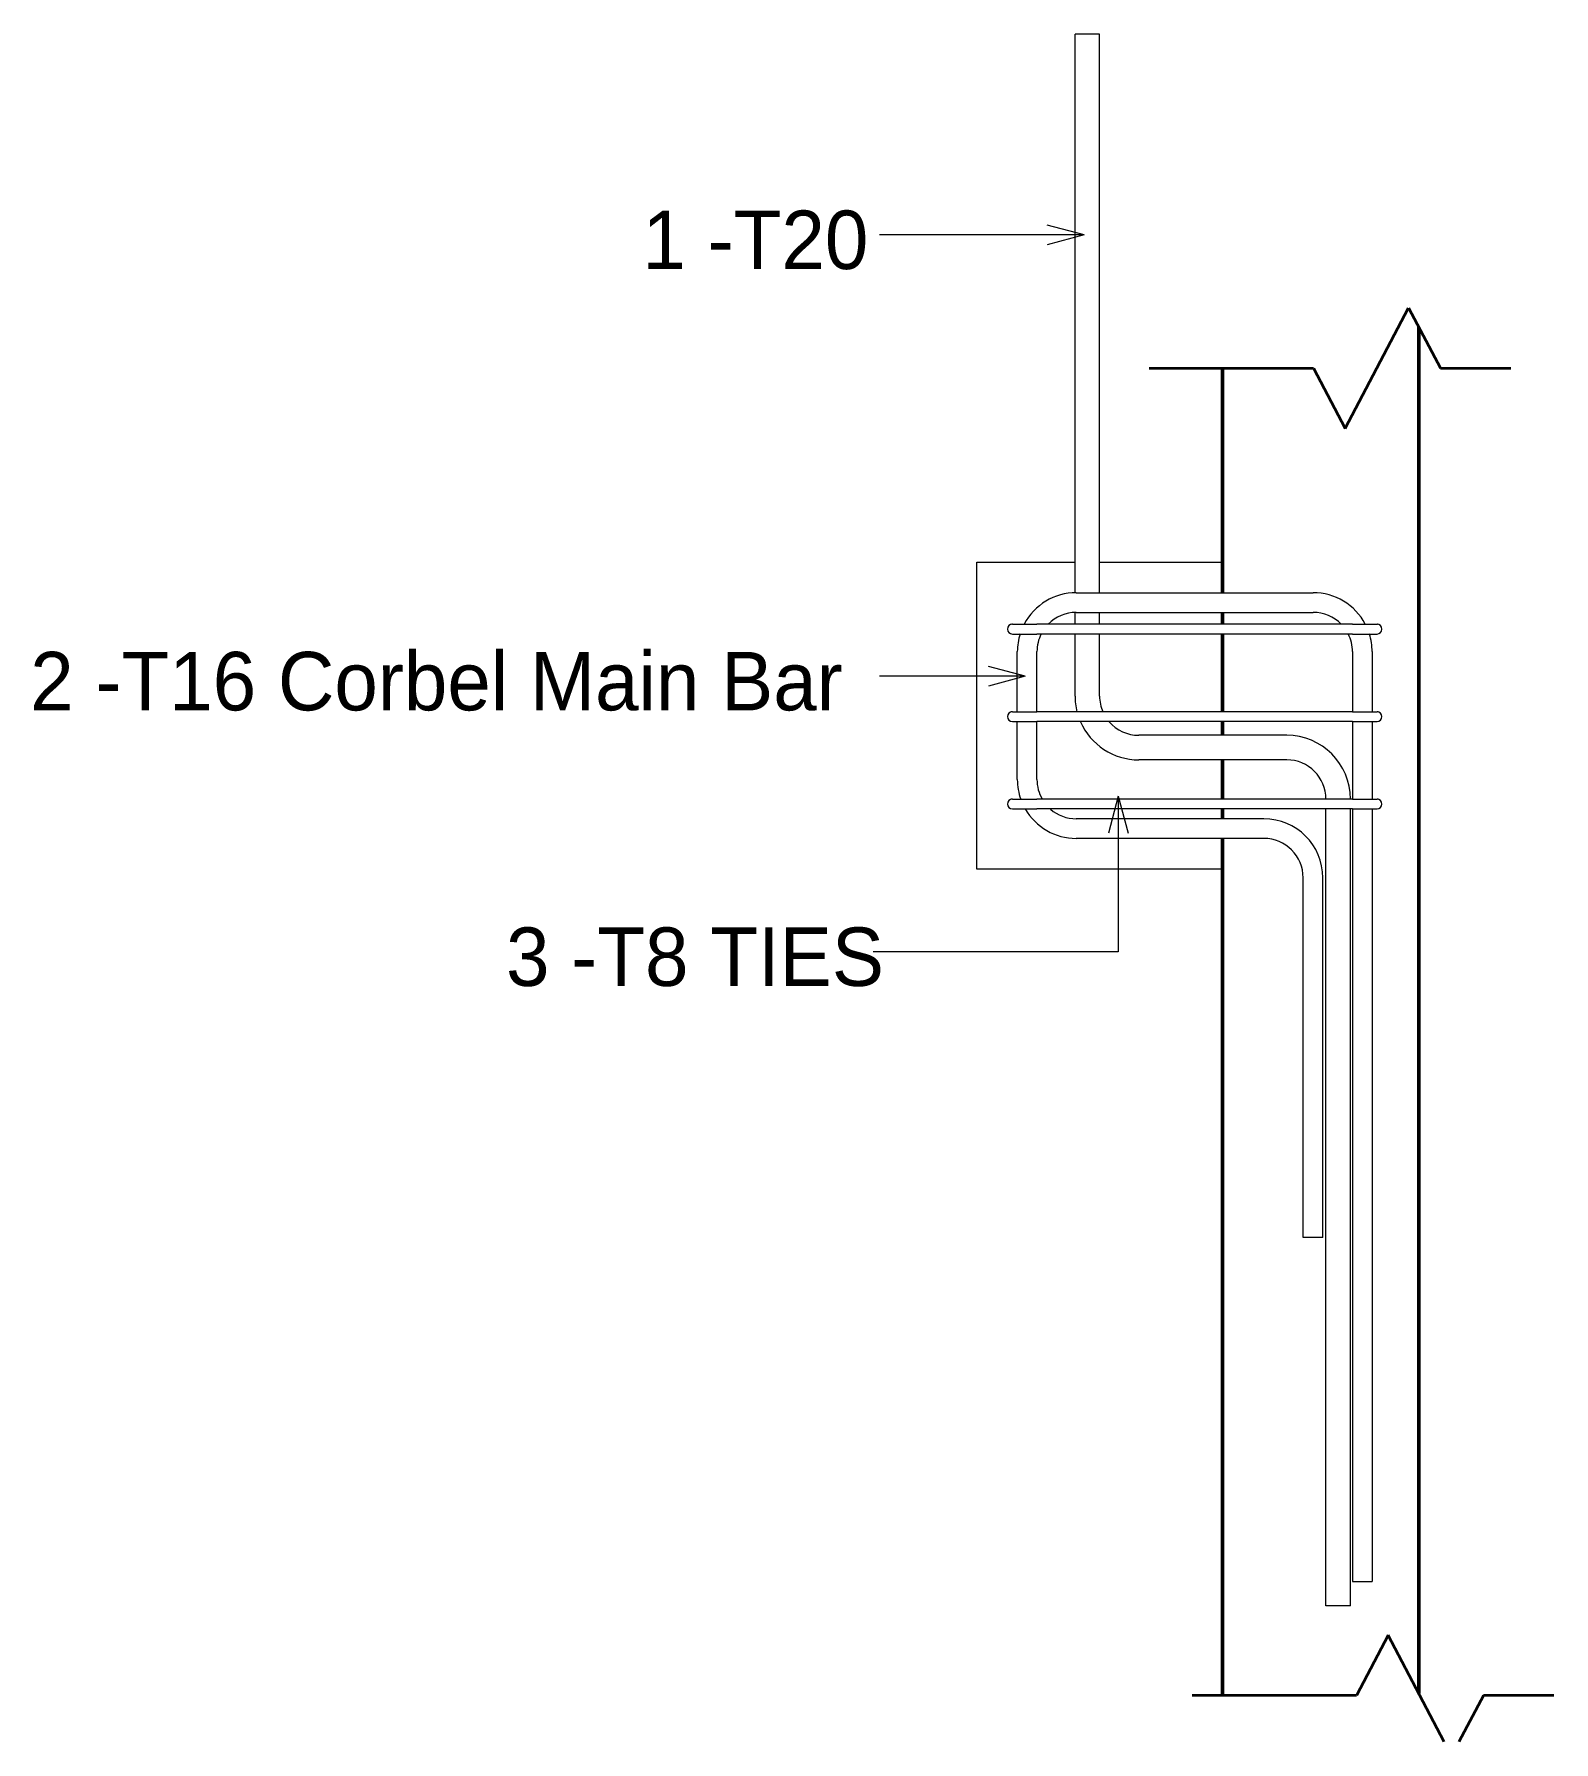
# Model space of a CAD drawing. Header units: millimetres. Extents: x -6138 to 17183, y 2886 to 77066.
# Drawn here: x 15945 to 17183, y 4769 to 6160 of the extents above.
import ezdxf

# ---------------------------------------------------------------- set-up
doc = ezdxf.new("R2010")
doc.units = ezdxf.units.MM
for name, color, linetype, lineweight in [('A-DETL-GENF', 92, 'Continuous', 18), ('A-DETL-MEDM', 33, 'Continuous', 35), ('A-WALL', 113, 'Continuous', 25), ('S-BEAM', 12, 'Continuous', 18), ('S-RBAR', 171, 'Continuous', 18), ('S-RBAR-IDEN', 171, 'Continuous', 9)]:
    doc.layers.add(name, color=color, linetype=linetype, lineweight=lineweight)
doc.styles.add('Nirmala UI_1', font='Nirmala.ttf', dxfattribs={"height": 47.625})

# ---------------------------------------------------------------- blocks, each defined once
blk = doc.blocks.new('M_Break Line - M_Break Line-5416970-Detail 1')
at = {"layer": 'A-DETL-MEDM'}
for p, q in [((76768, 4856), (76742.2, 4806.8)), ((76813.8, 4769.1), (76768, 4856)), ((76742.2, 4806.8), (76608.4, 4806.8)), ((76845.7, 4806.8), (76825.8, 4769.1)), ((76903.1, 4806.8), (76845.7, 4806.8))]:
    blk.add_line(p, q, dxfattribs=at)
blk = doc.blocks.new('M_Break Line - M_Break Line-5417060-Detail 1')
at = {"layer": 'A-DETL-MEDM'}
for p, q in [((76733, 5838.5), (76784.8, 5936.8)), ((76784.8, 5936.8), (76810.7, 5887.7)), ((76573.4, 5887.7), (76707.2, 5887.7)), ((76707.2, 5887.7), (76733, 5838.5)), ((76810.7, 5887.7), (76868.1, 5887.7))]:
    blk.add_line(p, q, dxfattribs=at)

msp = doc.modelspace()

# ---------------------------------------------------------------- linework, layer by layer
at = {"layer": 'A-WALL', "lineweight": 50}
for p, q in [((17073.27748, 4808.50807), (17073.27748, 5921.18436)), ((16913.27748, 5887.66882), (16913.27748, 5704.88069)), ((16913.27748, 5688.88069), (16913.27748, 5679.23389)), ((16913.27748, 5671.23389), (16913.27748, 5607.99344)), ((16913.27748, 5599.99344), (16913.27748, 5588.76338)), ((16913.27748, 5568.76338), (16913.27748, 5536.75299)), ((16913.27748, 5528.75299), (16913.27748, 5520.75)), ((16913.27748, 5504.75), (16913.27748, 4806.83118))]:
    msp.add_line(p, q, dxfattribs=at)
at = {"layer": 'S-BEAM'}
for p, q in [((16713.27748, 5479.75), (16713.27748, 5729.75)), ((16713.27748, 5729.75), (16793.27748, 5729.75)), ((16813.27748, 5729.75), (16913.27748, 5729.75)), ((16913.27748, 5479.75), (16713.27748, 5479.75))]:
    msp.add_line(p, q, dxfattribs=at)
at = {"layer": 'S-RBAR'}
for p, q in [((16813.27748, 6159.75), (16793.27748, 6159.75)), ((16793.27748, 5704.74904), (16793.27748, 6159.75)), ((16813.27748, 5704.88069), (16813.27748, 6159.75)), ((16794.27748, 5704.88069), (16987.27748, 5704.88069)), ((16793.27748, 5679.23389), (16793.27748, 5688.74904)), ((16794.27748, 5688.88069), (16987.27748, 5688.88069)), ((16813.27748, 5679.23389), (16813.27748, 5688.88069)), ((16742.27748, 5679.23389), (16762.27748, 5679.23389)), ((17019.27748, 5679.23389), (16762.27748, 5679.23389)), ((17019.27748, 5679.23389), (17039.27748, 5679.23389)), ((16742.27748, 5671.23389), (16762.27748, 5671.23389)), ((17019.27748, 5671.23389), (16762.27748, 5671.23389)), ((16793.27748, 5620.76338), (16793.27748, 5671.23389)), ((16813.27748, 5620.76338), (16813.27748, 5671.23389)), ((17019.27748, 5671.23389), (17039.27748, 5671.23389)), ((16746.27748, 5607.99344), (16746.27748, 5656.88069)), ((16762.27748, 5607.99344), (16762.27748, 5656.88069)), ((17019.27748, 5656.88069), (17019.27748, 5607.99344)), ((17035.27748, 5656.88069), (17035.27748, 5607.99344)), ((16742.27748, 5607.99344), (16762.27748, 5607.99344)), ((17019.27748, 5607.99344), (16762.27748, 5607.99344)), ((17019.27748, 5607.99344), (17039.27748, 5607.99344)), ((16742.27748, 5599.99344), (16762.27748, 5599.99344)), ((16746.27748, 5552.75), (16746.27748, 5599.99344)), ((16762.27748, 5552.75), (16762.27748, 5599.99344)), ((17019.27748, 5599.99344), (16762.27748, 5599.99344)), ((17019.27748, 5599.99344), (17019.27748, 5536.75299)), ((17019.27748, 5599.99344), (17039.27748, 5599.99344)), ((17035.27748, 5599.99344), (17035.27748, 5536.75299)), ((16965.69256, 5588.76338), (16845.27748, 5588.76338)), ((16965.69256, 5568.76338), (16845.27748, 5568.76338)), ((16742.27748, 5536.75299), (16762.27748, 5536.75299)), ((17019.27748, 5536.75299), (16762.27748, 5536.75299)), ((17019.27748, 5536.75299), (17039.27748, 5536.75299)), ((16742.27748, 5528.75299), (16762.27748, 5528.75299)), ((17019.27748, 5528.75299), (16762.27748, 5528.75299)), ((16997.69256, 4879.75), (16997.69256, 5528.75299)), ((17017.69256, 4879.75), (17017.69256, 5528.75299)), ((17019.27748, 5528.75299), (17019.27748, 4899.75)), ((17019.27748, 5528.75299), (17039.27748, 5528.75299)), ((17035.27748, 5528.75299), (17035.27748, 4899.75)), ((16947.11713, 5520.75), (16794.27748, 5520.75)), ((16947.11713, 5504.75), (16794.27748, 5504.75)), ((16979.11713, 5179.75), (16979.11713, 5472.75)), ((16995.11713, 5179.75), (16995.11713, 5472.75)), ((16995.11713, 5179.75), (16979.11713, 5179.75)), ((17019.27748, 4899.75), (17035.27748, 4899.75)), ((17017.69256, 4879.75), (16997.69256, 4879.75))]:
    msp.add_line(p, q, dxfattribs=at)
for centre, radius, start, end in [((16794.27748, 5656.88069), 48, 90, 152.13377863), ((16987.27748, 5656.88069), 48, 27.86622137, 90), ((16794.27748, 5656.88069), 32, 90, 135.62065505), ((16987.27748, 5656.88069), 32, 44.37934495, 90), ((16742.27748, 5675.23389), 4, 90, 270), ((16742.27748, 5675.23389), 4, 90, 105), ((17039.27748, 5675.23389), 4, 75, 90), ((17039.27748, 5675.23389), 4, 270, 90), ((17039.27748, 5675.23389), 4, 75, 90), ((16794.27748, 5656.88069), 48, 162.49943956, 180), ((16794.27748, 5656.88069), 32, 153.20066795, 180), ((16987.27748, 5656.88069), 32, 0, 26.79933205), ((16987.27748, 5656.88069), 48, 360, 17.50056044), ((16845.27748, 5620.76338), 52, 180, 194.23247502), ((16845.27748, 5620.76338), 32, 180, 203.72217362), ((16742.27748, 5603.99344), 4, 90, 270), ((16742.27748, 5603.99344), 4, 90, 105), ((17039.27748, 5603.99344), 4, 75, 90), ((17039.27748, 5603.99344), 4, 270, 90), ((17039.27748, 5603.99344), 4, 75, 90), ((16845.27748, 5620.76338), 52, 203.74464663, 270), ((16845.27748, 5620.76338), 32, 220.79591806, 270), ((16965.69256, 5536.76338), 52, 360, 90), ((16965.69256, 5536.76338), 32, 0, 90), ((16794.27748, 5552.75), 48, 180, 199.63046549), ((16794.27748, 5552.75), 32, 180, 209.99418962), ((16742.27748, 5532.75299), 4, 90, 270), ((16742.27748, 5532.75299), 4, 90, 105), ((17039.27748, 5532.75299), 4, 75, 90), ((17039.27748, 5532.75299), 4, 270, 90), ((17039.27748, 5532.75299), 4, 75, 90), ((16794.27748, 5552.75), 48, 210, 270), ((16794.27748, 5552.75), 32, 229.03978412, 270), ((16947.11713, 5472.75), 48, 360, 90), ((16947.11713, 5472.75), 32, 0, 90)]:
    msp.add_arc(centre, radius, start, end, dxfattribs=at)
at = {"layer": 'S-RBAR-IDEN'}
for p, q in [((16800.64291, 5996.21648), (16634.07945, 5996.21648)), ((16800.64291, 5996.21648), (16770.64291, 6004.25495)), ((16800.64291, 5996.21648), (16770.64291, 5988.178)), ((16752.75446, 5636.80753), (16633.97945, 5636.80753)), ((16752.75446, 5636.80753), (16722.75446, 5644.846)), ((16752.75446, 5636.80753), (16722.75446, 5628.76905)), ((16828.54088, 5539.13006), (16820.5024, 5509.13006)), ((16828.54088, 5539.13006), (16836.57935, 5509.13006)), ((16828.54088, 5539.13006), (16828.54088, 5412.40019)), ((16828.54088, 5412.40019), (16628.77945, 5412.40019))]:
    msp.add_line(p, q, dxfattribs=at)

# ---------------------------------------------------------------- block references
at = {"layer": 'A-DETL-GENF'}
for name in ['M_Break Line - M_Break Line-5417060-Detail 1', 'M_Break Line - M_Break Line-5416970-Detail 1']:
    msp.add_blockref(name, (-59719.76511, 0), dxfattribs=at)

# ---------------------------------------------------------------- texts
at = {"layer": 'S-RBAR-IDEN', "char_height": 47.625, "attachment_point": 1, "style": 'Nirmala UI_1'}
for s, insert, width in [('1 -T20', (16440.87945, 6016.08106), 232.489375), ('2 -T16 Corbel Main Bar', (15942.17945, 5656.67211), 836.96175), ('3 -T8 TIES', (16329.77945, 5432.26478), 360.759375)]:
    msp.add_mtext(s, dxfattribs=dict(at, insert=insert, width=width))

doc.saveas('drawing.dxf')
